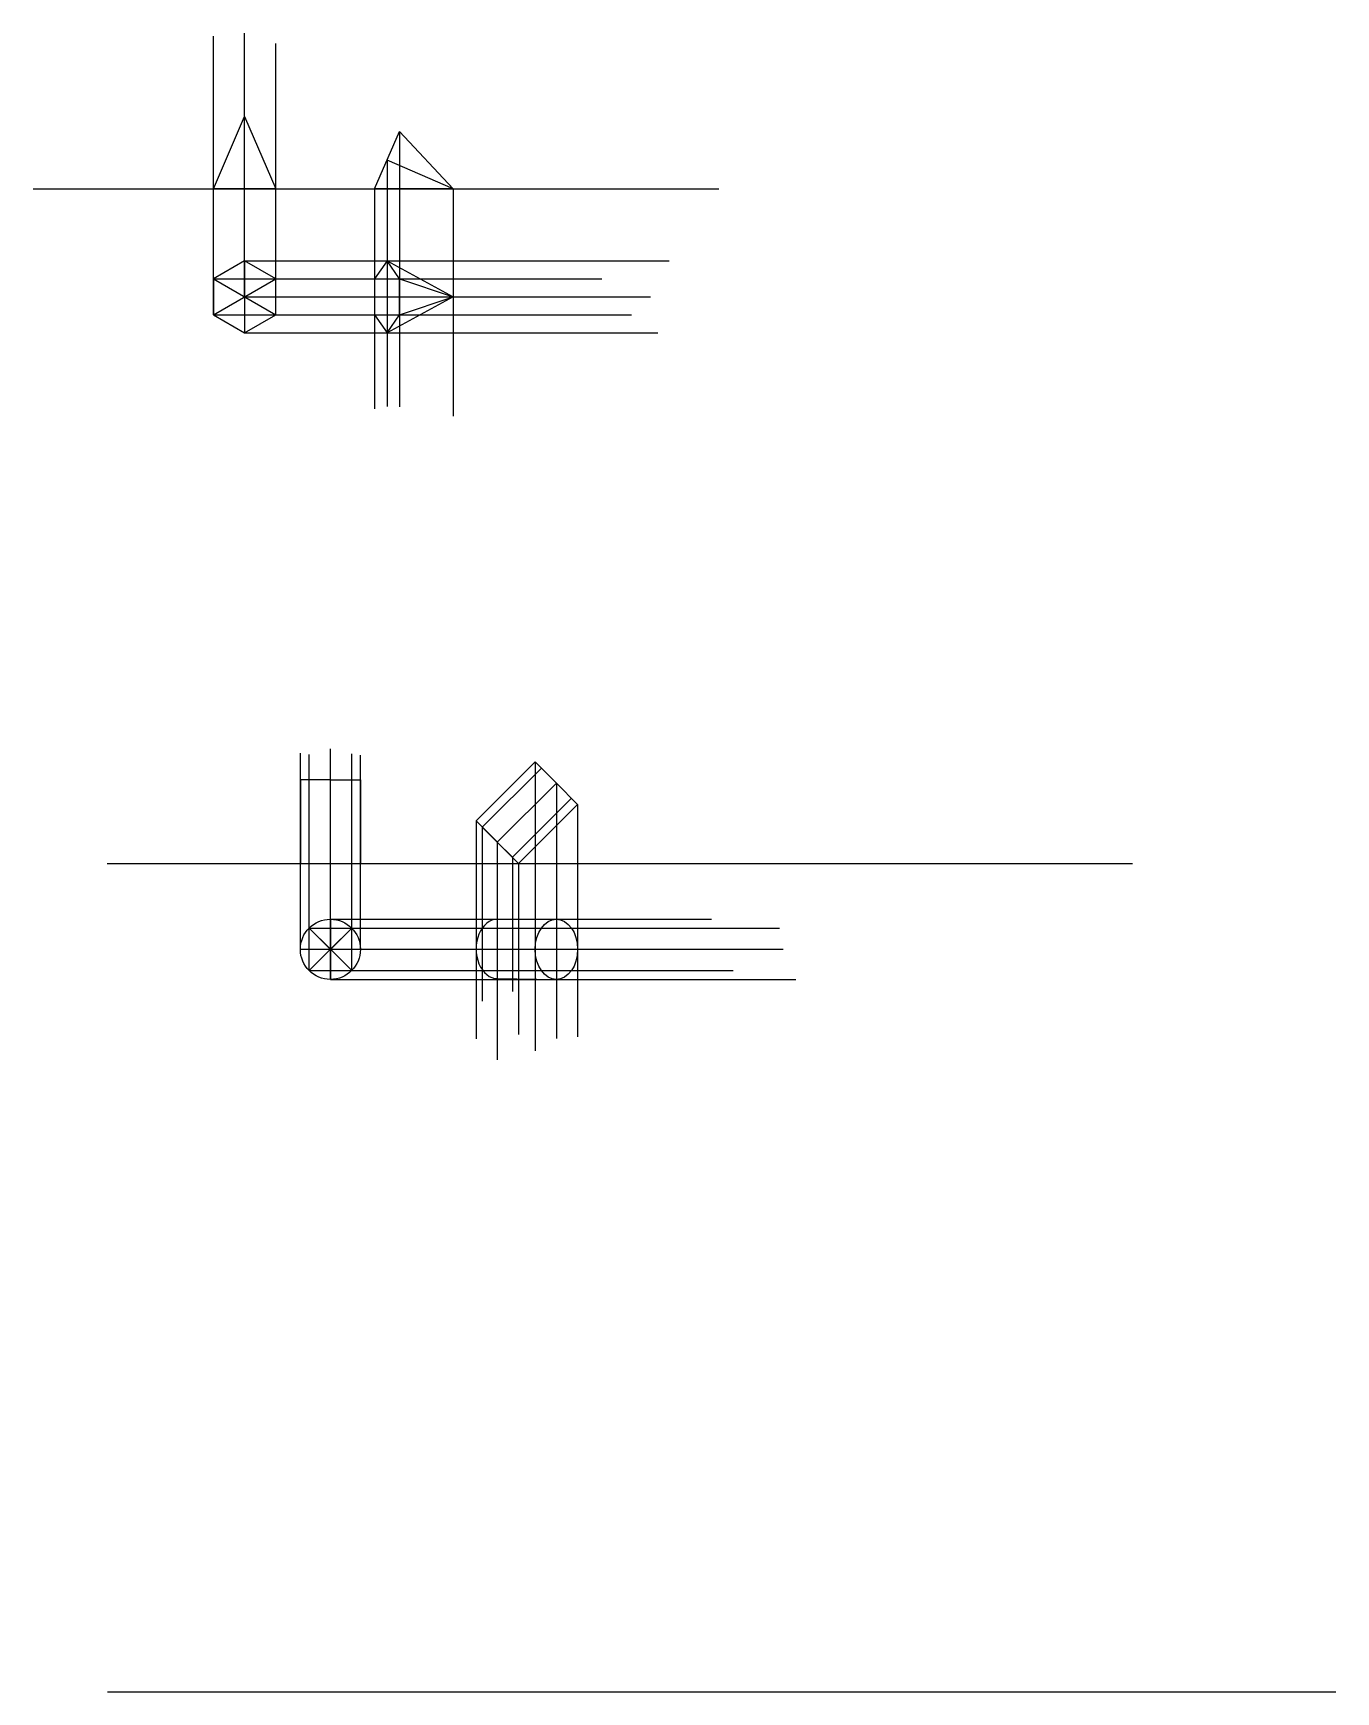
# Model space of a CAD drawing. Header units: millimetres. Extents: x 64 to 1147, y -1000 to 379.
import ezdxf

# ---------------------------------------------------------------- set-up
doc = ezdxf.new("R2010")
doc.units = ezdxf.units.MM
doc.header["$MEASUREMENT"] = 0

msp = doc.modelspace()

# ---------------------------------------------------------------- linework, layer by layer
at = {"color": 85, "true_color": 0x58ba48}
for p, q in [((213.5, 144.5), (213.5, 376.4)), ((239.5, 159.5), (239.5, 378.8)), ((265.5, 144.5), (265.5, 370.3))]:
    msp.add_line(p, q, dxfattribs=at)
at = {"color": 7, "true_color": 0xffffff}
for p, q in [((213.5, 249.4), (239.5, 309.4)), ((239.5, 309.4), (265.5, 249.4)), ((347.6, 249.4), (368.2, 297.1)), ((368.2, 297.1), (413, 249.4)), ((413, 249.4), (357.9, 273.3)), ((265.5, 249.4), (213.5, 249.4)), ((413, 249.4), (347.6, 249.4)), ((357.9, 189.5), (347.6, 174.5)), ((368.2, 174.5), (357.9, 189.5)), ((357.9, 189.5), (413, 159.5)), ((347.6, 174.5), (347.6, 144.5)), ((368.2, 144.5), (368.2, 174.5)), ((368.2, 174.5), (413, 159.5)), ((413, 159.5), (357.9, 129.5)), ((368.2, 144.5), (413, 159.5)), ((347.6, 144.5), (357.9, 129.5)), ((357.9, 129.5), (368.2, 144.5)), ((481, -227.2), (431.9, -276.3)), ((498.7, -244.9), (481, -227.2)), ((310.8, -242.2), (285.8, -242.2)), ((285.8, -242.2), (285.8, -311.7)), ((310.8, -242.2), (335.8, -242.2)), ((335.8, -242.2), (335.8, -311.7)), ((498.7, -244.9), (516.4, -262.5)), ((516.4, -262.5), (467.3, -311.7)), ((431.9, -276.3), (467.3, -311.7)), ((125.3, -311.7), (977.7, -311.7)), ((285.8, -311.7), (335.8, -311.7)), ((310.8, -312.2), (310.8, -311.7)), ((310.8, -358), (310.8, -408)), ((328.5, -365.3), (293.1, -400.7)), ((310.8, -383), (293.1, -365.3)), ((293.1, -365.3), (328.5, -400.7)), ((310.8, -383), (328.5, -365.3)), ((285.8, -383), (335.8, -383))]:
    msp.add_line(p, q, dxfattribs=at)
at = {"color": 242, "true_color": 0xcd2027}
for p, q in [((239.5, 249.4), (239.5, 309.4)), ((285.8, -383), (285.8, -219.8)), ((310.8, -408), (310.8, -216.4)), ((328.5, -400.7), (328.5, -220.5)), ((293.1, -400.7), (293.1, -220.9)), ((335.8, -383), (335.8, -221.7))]:
    msp.add_line(p, q, dxfattribs=at)
at = {"color": 240, "true_color": 0xed1f24}
for p, q in [((368.2, 297.1), (368.2, 68)), ((357.9, 273.3), (357.9, 68.4)), ((347.6, 249.4), (347.6, 66.4)), ((413, 249.4), (413, 60.3)), ((239.5, 189.5), (592.4, 189.5)), ((213.5, 174.5), (536.4, 174.5)), ((239.5, 159.5), (577, 159.5)), ((213.5, 144.5), (561.1, 144.5)), ((239.5, 129.5), (583, 129.5))]:
    msp.add_line(p, q, dxfattribs=at)
for p, q in [((63.7, 249.4), (633.8, 249.4)), ((239.5, 189.5), (239.5, 129.5)), ((213.5, 174.5), (265.5, 144.5)), ((213.5, 144.5), (265.5, 174.5)), ((449.6, -358), (498.7, -358)), ((449.6, -407.4), (498.7, -408)), ((125.4, -1000.4), (1146.8, -1000.4))]:
    msp.add_line(p, q)
at = {"color": 114, "true_color": 0x139b48}
for p, q in [((437.1, -281.5), (486.2, -232.4)), ((462.1, -306.5), (511.2, -257.4)), ((449.6, -294), (437.1, -281.5)), ((437.1, -281.5), (437.1, -426.2)), ((449.6, -294), (462.1, -306.5)), ((449.6, -294), (462.1, -306.5)), ((462.1, -306.5), (462.1, -418.2))]:
    msp.add_line(p, q, dxfattribs=at)
at = {"color": 1}
for p, q in [((481, -227.2), (481, -467.5)), ((449.6, -294), (498.7, -244.9)), ((498.7, -244.9), (498.7, -457.3)), ((516.4, -262.5), (516.4, -455.8)), ((431.9, -276.3), (431.9, -457.5)), ((449.6, -294), (449.6, -474.9)), ((467.3, -311.7), (467.3, -453.8)), ((310.8, -358), (627.8, -358)), ((293.1, -365.3), (684.3, -365.3)), ((285.8, -383), (687.3, -383)), ((293.1, -400.7), (645.7, -400.7)), ((310.8, -408), (697.8, -408))]:
    msp.add_line(p, q, dxfattribs=at)
msp.add_lwpolyline([(213.5, 144.5), (239.5, 129.5), (265.5, 144.5), (265.5, 174.5), (239.5, 189.5), (213.5, 174.5)], close=True)
at = {"color": 7, "true_color": 0xffffff}
msp.add_circle((310.8, -383), 25, dxfattribs=at)
for start_param, end_param in [(0, 3.141593), (4.700986, 4.712389)]:
    msp.add_ellipse((449.6, -382.7), major_axis=(0, 24.7), ratio=0.71517, start_param=start_param, end_param=end_param)
msp.add_ellipse((498.7, -383), major_axis=(0, -25), ratio=0.707107)

doc.saveas('drawing.dxf')
